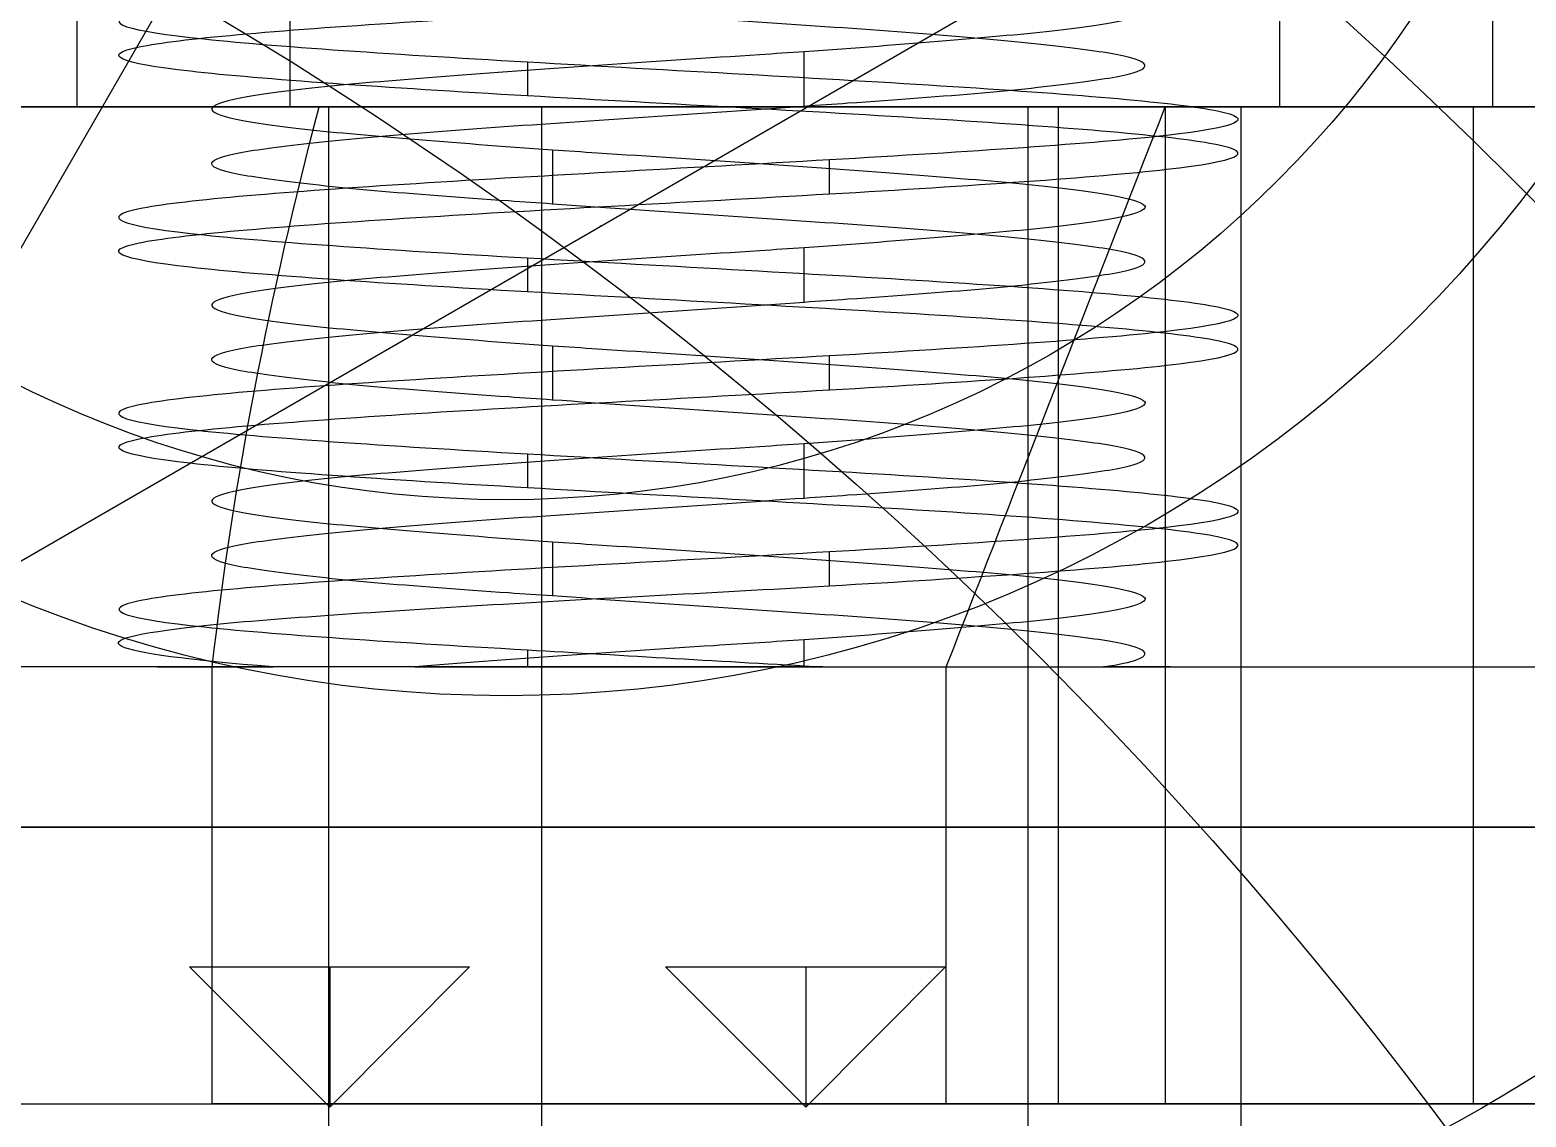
# Model space of a CAD drawing. Header units: inches. Extents: x -3.4 to 11, y -3.7 to 6.8.
# Drawn here: x 0.2756 to 0.4859, y 0.3529 to 0.5058 of the extents above; entities that cross this region are included whole.
import ezdxf

# ---------------------------------------------------------------- set-up
doc = ezdxf.new("R2010")
doc.units = ezdxf.units.IN
doc.header["$MEASUREMENT"] = 0
doc.header["$PDSIZE"] = -1
for name, color, linetype in [('1', 7, 'Continuous'), ('21', 7, 'Continuous'), ('3', 7, 'Continuous'), ('4', 7, 'Continuous'), ('45', 7, 'Continuous'), ('51', 7, 'Continuous')]:
    doc.layers.add(name, color=color, linetype=linetype)

# ---------------------------------------------------------------- blocks, each defined once
blk = doc.blocks.new('motor mount_v6_adapter')
at = {"layer": '1', "color": 0}
for p, q in [((-15.1404, 0, 7.5), (-15.1404, 6, 7.5)), ((-15.1404, 0, -7.5), (-15.1404, 6, -7.5)), ((-10.8404, 6, 7.5), (-10.8404, 0, 7.5)), ((-10.8404, 6, -7.5), (-10.8404, 0, -7.5))]:
    blk.add_line(p, q, dxfattribs=at)
at = {"layer": '1', "color": 0, "extrusion": (-2.02729e-32, 1, -7.0442e-15)}
for centre, radius, start, end in [((0, 0), 25, 0, 180), ((0, 0), 25, 180, 0), ((12.9904, 7.5), 2.15, 180, 0), ((12.9904, -7.5), 2.15, 180, 0), ((12.9904, -7.5), 2.15, 0, 180), ((12.9904, 7.5), 2.15, 0, 180)]:
    blk.add_arc(centre, radius, start, end, dxfattribs=at)
blk = doc.blocks.new('50mm 5972K129_BALL BEARING')
at = {"layer": '3', "color": 0, "extrusion": (8.64884e-31, -6.98296e-15, -1)}
blk.add_arc((0, 0, -10), 44, 0, 180, dxfattribs=at)
at = {"layer": '3', "color": 0, "extrusion": (-5.21066e-78, -6.98296e-15, -1)}
blk.add_arc((0, 0, -10), 38.0769, 0, 180, dxfattribs=at)
at = {"layer": '3', "color": 0, "extrusion": (-8.68716e-64, 6.98296e-15, -1)}
blk.add_arc((0, 0, -10), 44, 180, 0, dxfattribs=at)
at = {"layer": '3', "color": 0, "extrusion": (8.55166e-31, 6.98296e-15, -1)}
blk.add_arc((0, 0, -10), 38.0769, 180, 0, dxfattribs=at)
at = {"layer": '4', "color": 0, "extrusion": (-5.21066e-78, -6.98296e-15, -1)}
blk.add_arc((0, 0, -10), 31.9231, 0, 180, dxfattribs=at)
at = {"layer": '4', "color": 0}
blk.add_arc((0, 0, 10), 26, 0, 180, dxfattribs=at)
at = {"layer": '4', "color": 0, "extrusion": (8.55166e-31, 6.98296e-15, -1)}
for radius in [31.9231, 26]:
    blk.add_arc((0, 0, -10), radius, 180, 0, dxfattribs=at)
blk = doc.blocks.new('Cap')
at = {"layer": '21', "color": 0}
for p, q in [((16.1853, 22.6026, 1.24), (16.1853, 22.6026, 2.8)), ((11.2246, 13.6916, 4.8), (11.2246, 13.6916, 1.24)), ((11.7409, 7.5009, 4.8), (11.7409, 7.5009)), ((14.2409, 7.5009), (14.2409, 7.5009, 4.8)), ((11.7419, -7.4991, 4.8), (11.7419, -7.4991)), ((14.2419, -7.4991), (14.2419, -7.4991, 4.8)), ((11.16, -16.8249, 1.24), (11.16, -16.8249, 4.8)), ((10.4348, -23.5957, 4.8), (8.2184, -22.1064, 4.8)), ((8.2184, -22.1064, 1.24), (10.4348, -23.5957, 1.24)), ((10.4348, -23.5957, 1.24), (11.1222, -25.4782, 1.24)), ((10.4348, -23.5957, 4.8), (10.4348, -23.5957, 1.24)), ((11.1222, -25.4782, 1.24), (11.1222, -25.4782, 2.8))]:
    blk.add_line(p, q, dxfattribs=at)
at = {"layer": '21', "color": 0, "extrusion": (5.67744e-15, -4.06552e-15, -1)}
blk.add_arc((0, 0, -1.24), 27.8, 111.57856, 125.60582, dxfattribs=at)
at = {"layer": '21', "color": 0}
for centre, radius, start, end in [((1.7214, 24.8184, 1.24), 14.6326, 310.50004, 351.29022), ((0, 0, 4.8), 25.8, 36.72213, 52.53046), ((10.5751, 14.4521, 1.24), 1, 169.1741, 310.5), ((12.9, -18.0674, 1.24), 2.138, 0, 144.4698), ((8.6994, -15.0678, 4.8), 3.0236, 275.5302, 324.4698), ((0, 0, 4.8), 25.8, 276.72213, 293.85657)]:
    blk.add_arc(centre, radius, start, end, dxfattribs=at)
at = {"layer": '21', "color": 0, "extrusion": (3.92645e-15, -5.77989e-15, -1)}
blk.add_arc((0, 0, -2.8), 27.8, 125.60582, 143.76347, dxfattribs=at)
at = {"layer": '21', "color": 0, "extrusion": (-5.30988e-15, -4.53508e-15, -1)}
blk.add_arc((-1.7214, 24.8184, -4.8), 14.6326, 197.25953, 229.49996, dxfattribs=at)
at = {"layer": '21', "color": 0, "extrusion": (1.31158e-15, 6.85868e-15, -1)}
blk.add_arc((-10.5751, 14.4521, -4.8), 1, 229.5, 10.8259, dxfattribs=at)
at = {"layer": '21', "color": 0, "extrusion": (0, -6.98296e-15, -1)}
for centre, radius, start in [((-12.9909, 7.5009, -4.8), 1.25, 0), ((-12.9919, -7.4991, -4.8), 1.25, 0), ((-12.9, -18.0674, -4.8), 2.138, 35.5302)]:
    blk.add_arc(centre, radius, start, 180, dxfattribs=at)
at = {"layer": '21', "color": 0, "extrusion": (0, 6.98296e-15, -1)}
for centre in [(-12.9909, 7.5009, -4.8), (-12.9919, -7.4991, -4.8)]:
    blk.add_arc(centre, 1.25, 180, 0, dxfattribs=at)
at = {"layer": '21', "color": 0, "extrusion": (-6.95046e-15, -6.72951e-16, -1)}
blk.add_arc((-8.6994, -15.0678, -1.24), 3.0236, 215.5302, 264.4698, dxfattribs=at)
at = {"layer": '21', "color": 0, "extrusion": (-6.39975e-15, -2.79373e-15, -1)}
blk.add_arc((0, 0, -1.24), 27.8, 233.58308, 246.41692, dxfattribs=at)
at = {"layer": '21', "color": 0, "extrusion": (-6.94164e-15, -7.58581e-16, -1)}
blk.add_arc((0, 0, -2.8), 27.8, 246.41692, 263.76347, dxfattribs=at)
at = {"layer": '21', "color": 0}
for points in [[(16.1853, 22.6026, 2.8), (16.0736, 21.8736, 3.4577), (15.9089, 21.1649, 4.1239), (15.6952, 20.4769, 4.8)], [(11.1222, -25.4782, 2.8), (10.8931, -24.8507, 3.4667), (10.6639, -24.2232, 4.1334), (10.4348, -23.5957, 4.8)]]:
    blk.add_open_spline(points, degree=3, dxfattribs=at)
blk = doc.blocks.new('motor mount_v6')
at = {"layer": '45', "color": 0}
for p, q in [((-1, 67, 18), (-16, 67, 18)), ((-85.7, -63.5, 18), (85.7, -63.5, 18))]:
    blk.add_line(p, q, dxfattribs=at)
at = {"layer": '45', "color": 0, "extrusion": (6.98124e-15, 1.55177e-16, -1)}
blk.add_arc((0, 0, -18), 45, 0, 88.72666, dxfattribs=at)
at = {"layer": '45', "color": 0, "extrusion": (0, 6.98296e-15, -1)}
blk.add_arc((0, 0, -18), 45, 180, 0, dxfattribs=at)
blk = doc.blocks.new('M4x8')
at = {"layer": '51', "color": 0}
for p, q in [((-2, 0, -7.7107), (-2, 0, -7.5893)), ((-2, 0, -7.0107), (-2, 0, -6.8893)), ((-2, 0, -6.3107), (-2, 0, -6.1893)), ((-1.6667, 0, -8), (-1.6667, 0, -7.9031)), ((-1.6667, 0, -7.3969), (-1.6667, 0, -7.2031)), ((-1.6667, 0, -6.6969), (-1.6667, 0, -6.5031)), ((-1.6667, 0, -5.9969), (-1.6667, 0, -5.8031)), ((1.6667, 0, -6.8531), (1.6667, 0, -7.0469)), ((2, 0, -7.9393), (2, 0, -8)), ((2, 0, -7.2393), (2, 0, -7.3607)), ((2, 0, -6.5393), (2, 0, -6.6607)), ((2, 0, -5.8393), (2, 0, -5.9607)), ((1.6667, 0, -7.5531), (1.6667, 0, -7.7469)), ((1.6667, 0, -6.1531), (1.6667, 0, -6.3469))]:
    blk.add_line(p, q, dxfattribs=at)
for radius, start, end in [(1.6667, 129.9867, 180), (2, 0, 30.7188), (1.6667, 180, 230.0133), (2, 329.4098, 0)]:
    blk.add_arc((0, 0, -8), radius, start, end, dxfattribs=at)
for points, knots in [([(1.7194, 1.0216, -8), (1.4954, 1.3986, -7.9764), (1.1533, 1.6914, -7.9511), (0.3431, 2.0182, -7.9028), (-0.1097, 2.0439, -7.8798), (-0.9492, 1.8134, -7.8295), (-1.3271, 1.5579, -7.8078), (-1.8536, 0.8675, -7.7573), (-2, 0.4333, -7.7349), (-2, 0, -7.7107)], [0, 0, 0, 0, 0.25, 0.25, 0.5, 0.5, 0.75, 0.75, 1, 1, 1, 1]), ([(2, 0, -6.6607), (2, 0.5215, -6.6316), (1.7866, 1.0418, -6.6023), (1.0418, 1.7866, -6.5435), (0.5219, 2.0003, -6.5148), (-0.5239, 1.9997, -6.4564), (-1.0457, 1.7828, -6.427), (-1.7829, 1.0455, -6.3688), (-2, 0.526, -6.3401), (-2, 0, -6.3107)], [0, 0, 0, 0, 0.25, 0.25, 0.5, 0.5, 0.75, 0.75, 1, 1, 1, 1]), ([(-2, 0, -7.5893), (-2, 0.5219, -7.6185), (-1.7876, 1.0409, -7.6476), (-1.0403, 1.788, -7.7066), (-0.5212, 2.0002, -7.7352), (0.523, 1.9998, -7.7935), (1.0452, 1.7832, -7.823), (1.783, 1.0455, -7.8812), (2, 0.5275, -7.9099), (2, 0, -7.9393)], [0, 0, 0, 0, 0.25, 0.25, 0.5, 0.5, 0.75, 0.75, 1, 1, 1, 1]), ([(2, 0, -7.3607), (2, 0.5283, -7.3312), (1.7831, 1.0454, -7.302), (1.0449, 1.7834, -7.2438), (0.5226, 1.9998, -7.2149), (-0.5211, 2.0002, -7.1566), (-1.0403, 1.7879, -7.1274), (-1.7873, 1.0413, -7.0685), (-2, 0.5222, -7.0398), (-2, 0, -7.0107)], [0, 0, 0, 0, 0.25, 0.25, 0.5, 0.5, 0.75, 0.75, 1, 1, 1, 1]), ([(-2, 0, -6.8893), (-2, 0.5267, -6.9187), (-1.783, 1.0454, -6.948), (-1.0455, 1.7829, -7.0062), (-0.5235, 1.9998, -7.0351), (0.5216, 2.0002, -7.0934), (1.0412, 1.7872, -7.1227), (1.787, 1.0414, -7.1815), (2, 0.5216, -7.2102), (2, 0, -7.2393)], [0, 0, 0, 0, 0.25, 0.25, 0.5, 0.5, 0.75, 0.75, 1, 1, 1, 1]), ([(-2, 0, -6.1893), (-2, 0.5212, -6.2184), (-1.7849, 1.0433, -6.2478), (-1.0443, 1.7843, -6.3063), (-0.5246, 2.0002, -6.335), (0.5262, 1.9998, -6.3937), (1.0462, 1.7825, -6.423), (1.7831, 1.0451, -6.4812), (2, 0.5234, -6.5101), (2, 0, -6.5393)], [0, 0, 0, 0, 0.25, 0.25, 0.5, 0.5, 0.75, 0.75, 1, 1, 1, 1]), ([(2, 0, -5.9607), (2, 0.5238, -5.9314), (1.783, 1.0452, -5.902), (1.0462, 1.7825, -5.8438), (0.5257, 1.9998, -5.815), (-0.5239, 2.0002, -5.7564), (-1.0439, 1.7847, -5.7271), (-1.7852, 1.0431, -5.6686), (-2, 0.5212, -5.6398), (-2, 0, -5.6107)], [0, 0, 0, 0, 0.25, 0.25, 0.5, 0.5, 0.75, 0.75, 1, 1, 1, 1]), ([(-2, 0, -5.4893), (-2, 0.5253, -5.5187), (-1.7841, 1.0447, -5.5479), (-1.0432, 1.7849, -5.6064), (-0.5212, 2, -5.6352), (0.5209, 2, -5.6934), (1.0424, 1.7857, -5.7228), (1.7847, 1.044, -5.7813), (2, 0.5242, -5.81), (2, 0, -5.8393)], [0, 0, 0, 0, 0.25, 0.25, 0.5, 0.5, 0.75, 0.75, 1, 1, 1, 1]), ([(-1.071, 1.277, -8), (-0.6997, 1.667, -8), (-0.1474, 1.8582, -8), (0.9053, 1.7444, -8), (1.4034, 1.456, -8), (1.7194, 1.0216, -8)], [0, 0, 0, 0, 0.5, 0.5, 1, 1, 1, 1]), ([(1.6667, 0, -7.7469), (1.6667, 0.0547, -7.7432), (1.664, 0.1095, -7.7396), (1.6586, 0.1639, -7.7361), (1.6402, 0.35, -7.724), (1.5893, 0.5355, -7.712), (1.5102, 0.705, -7.6994), (1.4312, 0.8743, -7.6869), (1.3218, 1.0323, -7.6734), (1.191, 1.1659, -7.6608), (1.0602, 1.2995, -7.6482), (0.9044, 1.4124, -7.6364), (0.7367, 1.495, -7.6241), (0.569, 1.5776, -7.6118), (0.3848, 1.6324, -7.5985), (0.1992, 1.6547, -7.5856), (0.0137, 1.6771, -7.5726), (-0.1784, 1.6676, -7.5603), (-0.3609, 1.6271, -7.5483), (-0.5435, 1.5866, -7.5363), (-0.7215, 1.514, -7.5237), (-0.8802, 1.4153, -7.5108), (-1.0389, 1.3166, -7.498), (-1.1827, 1.1891, -7.4848), (-1.2998, 1.0433, -7.4727), (-1.4168, 0.8974, -7.4606), (-1.5103, 0.7293, -7.4484), (-1.5723, 0.5529, -7.4357), (-1.6343, 0.3765, -7.423), (-1.6667, 0.187, -7.4094), (-1.6667, 0, -7.3969)], [-0.106228442, -0.106228442, -0.106228442, -0.106228442, -0.106066418, -0.106066418, -0.106066418, -0.105505252, -0.105505252, -0.105505252, -0.104944305, -0.104944305, -0.104944305, -0.104383158, -0.104383158, -0.104383158, -0.103822203, -0.103822203, -0.103822203, -0.103261206, -0.103261206, -0.103261206, -0.102700135, -0.102700135, -0.102700135, -0.10213917, -0.10213917, -0.10213917, -0.101577986, -0.101577986, -0.101577986, -0.101016827, -0.101016827, -0.101016827, -0.101016827]), ([(-1.6667, 0, -7.2031), (-1.6667, 0.0547, -7.2068), (-1.664, 0.1095, -7.2104), (-1.6586, 0.1639, -7.2139), (-1.6402, 0.35, -7.226), (-1.5893, 0.5355, -7.238), (-1.5102, 0.705, -7.2506), (-1.4312, 0.8743, -7.2631), (-1.3217, 1.0323, -7.2766), (-1.191, 1.1659, -7.2892), (-1.0602, 1.2995, -7.3018), (-0.9044, 1.4124, -7.3136), (-0.7367, 1.495, -7.3259), (-0.569, 1.5776, -7.3382), (-0.3848, 1.6324, -7.3515), (-0.1992, 1.6547, -7.3644), (-0.0137, 1.6771, -7.3774), (0.1784, 1.6676, -7.3897), (0.3609, 1.6271, -7.4017), (0.5435, 1.5866, -7.4137), (0.7215, 1.514, -7.4263), (0.8802, 1.4153, -7.4392), (1.0389, 1.3166, -7.452), (1.1827, 1.189, -7.4652), (1.2998, 1.0433, -7.4773), (1.4168, 0.8974, -7.4894), (1.5103, 0.7293, -7.5016), (1.5723, 0.5529, -7.5143), (1.6343, 0.3765, -7.527), (1.6667, 0.187, -7.5406), (1.6667, 0, -7.5531)], [-0.010699469, -0.010699469, -0.010699469, -0.010699469, -0.01053418, -0.01053418, -0.01053418, -0.009961738, -0.009961738, -0.009961738, -0.009389521, -0.009389521, -0.009389521, -0.008817098, -0.008817098, -0.008817098, -0.008244871, -0.008244871, -0.008244871, -0.007672602, -0.007672602, -0.007672602, -0.007100258, -0.007100258, -0.007100258, -0.006528021, -0.006528021, -0.006528021, -0.005955561, -0.005955561, -0.005955561, -0.005383126, -0.005383126, -0.005383126, -0.005383126]), ([(1.6667, 0, -7.0469), (1.6667, 0.0547, -7.0432), (1.664, 0.1095, -7.0396), (1.6586, 0.1639, -7.0361), (1.6402, 0.35, -7.024), (1.5893, 0.5355, -7.012), (1.5102, 0.705, -6.9994), (1.4312, 0.8743, -6.9869), (1.3217, 1.0323, -6.9734), (1.191, 1.1659, -6.9608), (1.0602, 1.2995, -6.9482), (0.9044, 1.4124, -6.9364), (0.7367, 1.495, -6.9241), (0.569, 1.5776, -6.9118), (0.3848, 1.6324, -6.8985), (0.1992, 1.6547, -6.8856), (0.0137, 1.6771, -6.8726), (-0.1784, 1.6676, -6.8603), (-0.3609, 1.6271, -6.8483), (-0.5435, 1.5866, -6.8363), (-0.7215, 1.514, -6.8237), (-0.8802, 1.4153, -6.8108), (-1.0389, 1.3166, -6.798), (-1.1827, 1.189, -6.7848), (-1.2998, 1.0433, -6.7727), (-1.4168, 0.8974, -6.7606), (-1.5103, 0.7293, -6.7484), (-1.5723, 0.5529, -6.7357), (-1.6343, 0.3765, -6.723), (-1.6667, 0.187, -6.7094), (-1.6667, 0, -6.6969)], [-0.095805192, -0.095805192, -0.095805192, -0.095805192, -0.09564316, -0.09564316, -0.09564316, -0.095081994, -0.095081994, -0.095081994, -0.094521047, -0.094521047, -0.094521047, -0.093959899, -0.093959899, -0.093959899, -0.093398943, -0.093398943, -0.093398943, -0.092837946, -0.092837946, -0.092837946, -0.092276874, -0.092276874, -0.092276874, -0.091715909, -0.091715909, -0.091715909, -0.091154724, -0.091154724, -0.091154724, -0.090593564, -0.090593564, -0.090593564, -0.090593564]), ([(-1.6667, 0, -6.5031), (-1.6667, 0.0547, -6.5068), (-1.664, 0.1095, -6.5104), (-1.6586, 0.1639, -6.5139), (-1.6402, 0.35, -6.526), (-1.5893, 0.5355, -6.538), (-1.5102, 0.705, -6.5506), (-1.4312, 0.8743, -6.5631), (-1.3217, 1.0323, -6.5766), (-1.191, 1.1659, -6.5892), (-1.0602, 1.2995, -6.6018), (-0.9044, 1.4124, -6.6136), (-0.7367, 1.495, -6.6259), (-0.569, 1.5776, -6.6382), (-0.3848, 1.6324, -6.6515), (-0.1992, 1.6547, -6.6644), (-0.0137, 1.6771, -6.6774), (0.1784, 1.6676, -6.6897), (0.3609, 1.6271, -6.7017), (0.5435, 1.5866, -6.7137), (0.7215, 1.514, -6.7263), (0.8802, 1.4153, -6.7392), (1.0389, 1.3166, -6.752), (1.1827, 1.189, -6.7652), (1.2998, 1.0433, -6.7773), (1.4168, 0.8974, -6.7894), (1.5103, 0.7293, -6.8016), (1.5723, 0.5529, -6.8143), (1.6343, 0.3765, -6.827), (1.6667, 0.187, -6.8406), (1.6667, 0, -6.8531)], [-0.021332154, -0.021332154, -0.021332154, -0.021332154, -0.021166857, -0.021166857, -0.021166857, -0.020594416, -0.020594416, -0.020594416, -0.020022199, -0.020022199, -0.020022199, -0.019449777, -0.019449777, -0.019449777, -0.018877551, -0.018877551, -0.018877551, -0.018305282, -0.018305282, -0.018305282, -0.017732938, -0.017732938, -0.017732938, -0.017160702, -0.017160702, -0.017160702, -0.016588243, -0.016588243, -0.016588243, -0.016015808, -0.016015808, -0.016015808, -0.016015808]), ([(1.6667, 0, -6.3469), (1.6667, 0.0547, -6.3432), (1.664, 0.1095, -6.3396), (1.6586, 0.1639, -6.3361), (1.6402, 0.35, -6.324), (1.5893, 0.5355, -6.312), (1.5102, 0.705, -6.2994), (1.4312, 0.8743, -6.2869), (1.3218, 1.0323, -6.2734), (1.191, 1.1659, -6.2608), (1.0602, 1.2995, -6.2482), (0.9044, 1.4124, -6.2364), (0.7367, 1.495, -6.2241), (0.569, 1.5776, -6.2118), (0.3848, 1.6324, -6.1985), (0.1992, 1.6547, -6.1856), (0.0137, 1.6771, -6.1726), (-0.1784, 1.6676, -6.1603), (-0.3609, 1.6271, -6.1483), (-0.5435, 1.5866, -6.1363), (-0.7215, 1.514, -6.1237), (-0.8802, 1.4153, -6.1108), (-1.0389, 1.3166, -6.098), (-1.1827, 1.189, -6.0848), (-1.2998, 1.0433, -6.0727), (-1.4168, 0.8974, -6.0606), (-1.5103, 0.7293, -6.0484), (-1.5723, 0.5529, -6.0357), (-1.6343, 0.3765, -6.023), (-1.6667, 0.187, -6.0094), (-1.6667, 0, -5.9969)], [-0.085381931, -0.085381931, -0.085381931, -0.085381931, -0.085219902, -0.085219902, -0.085219902, -0.084658735, -0.084658735, -0.084658735, -0.084097787, -0.084097787, -0.084097787, -0.083536639, -0.083536639, -0.083536639, -0.082975682, -0.082975682, -0.082975682, -0.082414684, -0.082414684, -0.082414684, -0.081853612, -0.081853612, -0.081853612, -0.081292646, -0.081292646, -0.081292646, -0.08073146, -0.08073146, -0.08073146, -0.080170299, -0.080170299, -0.080170299, -0.080170299]), ([(-1.6667, 0, -5.8031), (-1.6667, 0.0547, -5.8068), (-1.664, 0.1095, -5.8104), (-1.6586, 0.1639, -5.8139), (-1.6402, 0.35, -5.826), (-1.5893, 0.5355, -5.838), (-1.5102, 0.705, -5.8506), (-1.4312, 0.8743, -5.8631), (-1.3217, 1.0323, -5.8766), (-1.191, 1.1659, -5.8892), (-1.0602, 1.2995, -5.9018), (-0.9044, 1.4124, -5.9136), (-0.7367, 1.495, -5.9259), (-0.569, 1.5776, -5.9382), (-0.3848, 1.6324, -5.9515), (-0.1992, 1.6547, -5.9644), (-0.0137, 1.6771, -5.9774), (0.1784, 1.6676, -5.9897), (0.3609, 1.6271, -6.0017), (0.5435, 1.5866, -6.0137), (0.7215, 1.514, -6.0263), (0.8802, 1.4153, -6.0392), (1.0389, 1.3166, -6.052), (1.1827, 1.189, -6.0652), (1.2998, 1.0433, -6.0773), (1.4168, 0.8974, -6.0894), (1.5103, 0.7293, -6.1016), (1.5723, 0.5529, -6.1143), (1.6343, 0.3765, -6.127), (1.6667, 0.187, -6.1406), (1.6667, 0, -6.1531)], [-0.031964809, -0.031964809, -0.031964809, -0.031964809, -0.031799521, -0.031799521, -0.031799521, -0.03122708, -0.03122708, -0.03122708, -0.030654864, -0.030654864, -0.030654864, -0.030082443, -0.030082443, -0.030082443, -0.029510217, -0.029510217, -0.029510217, -0.02893795, -0.02893795, -0.02893795, -0.028365606, -0.028365606, -0.028365606, -0.027793371, -0.027793371, -0.027793371, -0.027220912, -0.027220912, -0.027220912, -0.026648479, -0.026648479, -0.026648479, -0.026648479]), ([(-1.6667, 0, -7.9031), (-1.6667, 0, -7.9031), (-1.6667, 0, -7.9031), (-1.6667, 0, -7.9031), (-1.6667, 0.1091, -7.9104), (-1.6559, 0.2187, -7.9174), (-1.6345, 0.3257, -7.9244), (-1.598, 0.5091, -7.9364), (-1.5292, 0.6887, -7.9488), (-1.4339, 0.8495, -7.9617), (-1.3386, 1.0103, -7.9745), (-1.2143, 1.1569, -7.9879), (-1.071, 1.277, -8)], [-0.000066779, -0.000066779, -0.000066779, -0.000066779, -0.000066759, -0.000066759, -0.000066759, 0.000264033, 0.000264033, 0.000264033, 0.000836396, 0.000836396, 0.000836396, 0.001408648, 0.001408648, 0.001408648, 0.001408648]), ([(-2, 0, -7.7107), (-2, -0.5224, -7.6815), (-1.7869, -1.0418, -7.6523), (-1.0407, -1.7875, -7.5934), (-0.521, -2.0002, -7.5648), (0.5223, -1.9998, -7.5065), (1.0447, -1.7836, -7.4771), (1.7831, -1.0454, -7.4188), (2, -0.5283, -7.3902), (2, 0, -7.3607)], [0, 0, 0, 0, 0.25, 0.25, 0.5, 0.5, 0.75, 0.75, 1, 1, 1, 1]), ([(2, 0, -7.2393), (2, -0.5217, -7.2685), (1.7839, -1.0443, -7.2979), (1.0456, -1.7831, -7.3562), (0.528, -2, -7.3848), (-0.5283, -2, -7.4438), (-1.0458, -1.7829, -7.473), (-1.7836, -1.0445, -7.5313), (-2, -0.522, -7.5602), (-2, 0, -7.5893)], [0, 0, 0, 0, 0.25, 0.25, 0.5, 0.5, 0.75, 0.75, 1, 1, 1, 1]), ([(-2, 0, -7.0107), (-2, -0.5223, -6.9815), (-1.7835, -1.0447, -6.9521), (-1.046, -1.7827, -6.8938), (-0.5278, -1.9999, -6.8652), (0.5271, -2.0001, -6.8062), (1.0453, -1.7834, -6.777), (1.7841, -1.0441, -6.7187), (2, -0.5215, -6.6898), (2, 0, -6.6607)], [0, 0, 0, 0, 0.25, 0.25, 0.5, 0.5, 0.75, 0.75, 1, 1, 1, 1]), ([(2, 0, -6.5393), (2, -0.5232, -6.5685), (1.7857, -1.0431, -6.5978), (1.0416, -1.7865, -6.6565), (0.5208, -2.0001, -6.6852), (-0.5216, -1.9999, -6.7435), (-1.0439, -1.7843, -6.7729), (-1.7835, -1.0452, -6.8312), (-2, -0.5266, -6.8599), (-2, 0, -6.8893)], [0, 0, 0, 0, 0.25, 0.25, 0.5, 0.5, 0.75, 0.75, 1, 1, 1, 1]), ([(-2, 0, -6.3107), (-2, -0.5259, -6.2813), (-1.7838, -1.045, -6.2521), (-1.0436, -1.7846, -6.1936), (-0.5214, -1.9999, -6.1648), (0.5209, -2.0001, -6.1066), (1.042, -1.7861, -6.0773), (1.7852, -1.0436, -6.0186), (2, -0.5237, -5.9899), (2, 0, -5.9607)], [0, 0, 0, 0, 0.25, 0.25, 0.5, 0.5, 0.75, 0.75, 1, 1, 1, 1]), ([(2, 0, -5.8393), (2, -0.5243, -5.8686), (1.783, -1.0453, -5.898), (1.0461, -1.7825, -5.9562), (0.5252, -1.9997, -5.985), (-0.5233, -2.0003, -6.0435), (-1.0434, -1.7852, -6.0728), (-1.7855, -1.0428, -6.1314), (-2, -0.5212, -6.1602), (-2, 0, -6.1893)], [0, 0, 0, 0, 0.25, 0.25, 0.5, 0.5, 0.75, 0.75, 1, 1, 1, 1]), ([(1.6667, 0, -7.5531), (1.6667, -0.0547, -7.5568), (1.664, -0.1095, -7.5604), (1.6586, -0.1639, -7.5639), (1.6402, -0.3501, -7.576), (1.5893, -0.5356, -7.588), (1.5102, -0.705, -7.6006), (1.4312, -0.8744, -7.6131), (1.3217, -1.0323, -7.6266), (1.191, -1.1659, -7.6392), (1.0602, -1.2995, -7.6518), (0.9044, -1.4124, -7.6636), (0.7367, -1.495, -7.6759), (0.569, -1.5776, -7.6882), (0.3847, -1.6324, -7.7015), (0.1992, -1.6547, -7.7145), (0.0136, -1.6771, -7.7274), (-0.1784, -1.6676, -7.7397), (-0.3609, -1.6271, -7.7517), (-0.5435, -1.5866, -7.7637), (-0.7215, -1.514, -7.7763), (-0.8802, -1.4153, -7.7892), (-1.0389, -1.3165, -7.802), (-1.1828, -1.189, -7.8152), (-1.2998, -1.0432, -7.8273), (-1.4168, -0.8974, -7.8394), (-1.5103, -0.7292, -7.8516), (-1.5723, -0.5529, -7.8643), (-1.6343, -0.3765, -7.877), (-1.6667, -0.187, -7.8906), (-1.6667, 0, -7.9031)], [-0.005383126, -0.005383126, -0.005383126, -0.005383126, -0.005217817, -0.005217817, -0.005217817, -0.004645375, -0.004645375, -0.004645375, -0.004073157, -0.004073157, -0.004073157, -0.003500734, -0.003500734, -0.003500734, -0.002928507, -0.002928507, -0.002928507, -0.002356237, -0.002356237, -0.002356237, -0.001783892, -0.001783892, -0.001783892, -0.001211655, -0.001211655, -0.001211655, -0.000639194, -0.000639194, -0.000639194, -0.000066779, -0.000066779, -0.000066779, -0.000066779]), ([(-1.6667, 0, -7.3969), (-1.6667, -0.0547, -7.3932), (-1.664, -0.1095, -7.3896), (-1.6586, -0.1639, -7.3861), (-1.6402, -0.35, -7.374), (-1.5893, -0.5355, -7.362), (-1.5102, -0.705, -7.3494), (-1.4312, -0.8743, -7.3369), (-1.3217, -1.0323, -7.3234), (-1.191, -1.1659, -7.3108), (-1.0602, -1.2995, -7.2982), (-0.9044, -1.4124, -7.2864), (-0.7367, -1.495, -7.2741), (-0.569, -1.5776, -7.2618), (-0.3848, -1.6324, -7.2485), (-0.1992, -1.6547, -7.2356), (-0.0137, -1.6771, -7.2226), (0.1784, -1.6676, -7.2103), (0.3609, -1.6271, -7.1983), (0.5435, -1.5866, -7.1863), (0.7215, -1.514, -7.1737), (0.8802, -1.4153, -7.1608), (1.0389, -1.3166, -7.148), (1.1827, -1.189, -7.1348), (1.2998, -1.0433, -7.1227), (1.4168, -0.8974, -7.1106), (1.5103, -0.7293, -7.0984), (1.5723, -0.5529, -7.0857), (1.6343, -0.3765, -7.073), (1.6667, -0.187, -7.0594), (1.6667, 0, -7.0469)], [-0.101016827, -0.101016827, -0.101016827, -0.101016827, -0.100854786, -0.100854786, -0.100854786, -0.100293619, -0.100293619, -0.100293619, -0.099732673, -0.099732673, -0.099732673, -0.099171525, -0.099171525, -0.099171525, -0.09861057, -0.09861057, -0.09861057, -0.098049573, -0.098049573, -0.098049573, -0.097488502, -0.097488502, -0.097488502, -0.096927536, -0.096927536, -0.096927536, -0.096366352, -0.096366352, -0.096366352, -0.095805192, -0.095805192, -0.095805192, -0.095805192]), ([(1.6667, 0, -6.8531), (1.6667, -0.0547, -6.8568), (1.664, -0.1095, -6.8604), (1.6586, -0.1639, -6.8639), (1.6402, -0.35, -6.876), (1.5893, -0.5355, -6.888), (1.5102, -0.705, -6.9006), (1.4312, -0.8743, -6.9131), (1.3217, -1.0323, -6.9266), (1.191, -1.1659, -6.9392), (1.0602, -1.2995, -6.9518), (0.9044, -1.4124, -6.9636), (0.7367, -1.495, -6.9759), (0.569, -1.5776, -6.9882), (0.3848, -1.6324, -7.0015), (0.1992, -1.6547, -7.0144), (0.0137, -1.6771, -7.0274), (-0.1784, -1.6676, -7.0397), (-0.3609, -1.6271, -7.0517), (-0.5435, -1.5866, -7.0637), (-0.7215, -1.514, -7.0763), (-0.8802, -1.4153, -7.0892), (-1.0389, -1.3166, -7.102), (-1.1827, -1.189, -7.1152), (-1.2998, -1.0433, -7.1273), (-1.4168, -0.8974, -7.1394), (-1.5103, -0.7293, -7.1516), (-1.5723, -0.5529, -7.1643), (-1.6343, -0.3765, -7.177), (-1.6667, -0.187, -7.1906), (-1.6667, 0, -7.2031)], [-0.016015808, -0.016015808, -0.016015808, -0.016015808, -0.015850521, -0.015850521, -0.015850521, -0.015278079, -0.015278079, -0.015278079, -0.014705862, -0.014705862, -0.014705862, -0.01413344, -0.01413344, -0.01413344, -0.013561213, -0.013561213, -0.013561213, -0.012988945, -0.012988945, -0.012988945, -0.0124166, -0.0124166, -0.0124166, -0.011844364, -0.011844364, -0.011844364, -0.011271904, -0.011271904, -0.011271904, -0.010699469, -0.010699469, -0.010699469, -0.010699469]), ([(-1.6667, 0, -6.6969), (-1.6667, -0.0547, -6.6932), (-1.664, -0.1095, -6.6896), (-1.6586, -0.1639, -6.6861), (-1.6402, -0.35, -6.674), (-1.5893, -0.5355, -6.662), (-1.5102, -0.705, -6.6494), (-1.4312, -0.8743, -6.6369), (-1.3217, -1.0323, -6.6234), (-1.191, -1.1659, -6.6108), (-1.0602, -1.2995, -6.5982), (-0.9044, -1.4124, -6.5864), (-0.7367, -1.495, -6.5741), (-0.569, -1.5776, -6.5618), (-0.3848, -1.6324, -6.5485), (-0.1992, -1.6547, -6.5356), (-0.0137, -1.6771, -6.5226), (0.1784, -1.6676, -6.5103), (0.3609, -1.6271, -6.4983), (0.5435, -1.5866, -6.4863), (0.7215, -1.514, -6.4737), (0.8802, -1.4153, -6.4608), (1.0389, -1.3166, -6.448), (1.1827, -1.189, -6.4348), (1.2998, -1.0433, -6.4227), (1.4168, -0.8974, -6.4106), (1.5103, -0.7293, -6.3984), (1.5723, -0.5529, -6.3857), (1.6343, -0.3765, -6.373), (1.6667, -0.187, -6.3594), (1.6667, 0, -6.3469)], [-0.090593564, -0.090593564, -0.090593564, -0.090593564, -0.09043153, -0.09043153, -0.09043153, -0.089870363, -0.089870363, -0.089870363, -0.089309416, -0.089309416, -0.089309416, -0.088748268, -0.088748268, -0.088748268, -0.088187311, -0.088187311, -0.088187311, -0.087626314, -0.087626314, -0.087626314, -0.087065242, -0.087065242, -0.087065242, -0.086504276, -0.086504276, -0.086504276, -0.085943091, -0.085943091, -0.085943091, -0.085381931, -0.085381931, -0.085381931, -0.085381931]), ([(-1.6667, 0, -5.9969), (-1.6667, -0.0547, -5.9932), (-1.664, -0.1095, -5.9896), (-1.6586, -0.1639, -5.9861), (-1.6402, -0.35, -5.974), (-1.5893, -0.5355, -5.962), (-1.5102, -0.705, -5.9494), (-1.4312, -0.8743, -5.9369), (-1.3217, -1.0323, -5.9234), (-1.191, -1.1659, -5.9108), (-1.0602, -1.2995, -5.8982), (-0.9044, -1.4124, -5.8864), (-0.7367, -1.495, -5.8741), (-0.569, -1.5776, -5.8618), (-0.3848, -1.6324, -5.8485), (-0.1992, -1.6547, -5.8356), (-0.0137, -1.6771, -5.8226), (0.1784, -1.6676, -5.8103), (0.3609, -1.6271, -5.7983), (0.5435, -1.5866, -5.7863), (0.7215, -1.514, -5.7737), (0.8802, -1.4153, -5.7608), (1.0389, -1.3166, -5.748), (1.1827, -1.189, -5.7348), (1.2998, -1.0433, -5.7227), (1.4168, -0.8974, -5.7106), (1.5103, -0.7293, -5.6984), (1.5723, -0.5529, -5.6857), (1.6343, -0.3765, -5.673), (1.6667, -0.187, -5.6594), (1.6667, 0, -5.6469)], [-0.080170299, -0.080170299, -0.080170299, -0.080170299, -0.080008262, -0.080008262, -0.080008262, -0.079447094, -0.079447094, -0.079447094, -0.078886147, -0.078886147, -0.078886147, -0.078324998, -0.078324998, -0.078324998, -0.077764041, -0.077764041, -0.077764041, -0.077203042, -0.077203042, -0.077203042, -0.07664197, -0.07664197, -0.07664197, -0.076081003, -0.076081003, -0.076081003, -0.075519817, -0.075519817, -0.075519817, -0.074958657, -0.074958657, -0.074958657, -0.074958657]), ([(1.6667, 0, -5.4531), (1.6667, -0.0547, -5.4568), (1.664, -0.1095, -5.4604), (1.6586, -0.1639, -5.4639), (1.6402, -0.35, -5.476), (1.5893, -0.5355, -5.488), (1.5102, -0.705, -5.5006), (1.4312, -0.8743, -5.5131), (1.3217, -1.0323, -5.5266), (1.191, -1.1659, -5.5392), (1.0602, -1.2995, -5.5518), (0.9044, -1.4124, -5.5636), (0.7367, -1.495, -5.5759), (0.569, -1.5776, -5.5882), (0.3848, -1.6324, -5.6015), (0.1992, -1.6547, -5.6144), (0.0137, -1.6771, -5.6274), (-0.1784, -1.6676, -5.6397), (-0.3609, -1.6271, -5.6517), (-0.5435, -1.5866, -5.6637), (-0.7215, -1.514, -5.6763), (-0.8802, -1.4153, -5.6892), (-1.0389, -1.3166, -5.702), (-1.1827, -1.189, -5.7152), (-1.2998, -1.0433, -5.7273), (-1.4168, -0.8974, -5.7394), (-1.5103, -0.7293, -5.7516), (-1.5723, -0.5529, -5.7643), (-1.6343, -0.3765, -5.777), (-1.6667, -0.187, -5.7906), (-1.6667, 0, -5.8031)], [-0.037281136, -0.037281136, -0.037281136, -0.037281136, -0.037115848, -0.037115848, -0.037115848, -0.036543408, -0.036543408, -0.036543408, -0.035971192, -0.035971192, -0.035971192, -0.035398771, -0.035398771, -0.035398771, -0.034826546, -0.034826546, -0.034826546, -0.034254279, -0.034254279, -0.034254279, -0.033681936, -0.033681936, -0.033681936, -0.033109701, -0.033109701, -0.033109701, -0.032537242, -0.032537242, -0.032537242, -0.031964809, -0.031964809, -0.031964809, -0.031964809]), ([(1.6667, 0, -6.1531), (1.6667, -0.0547, -6.1568), (1.664, -0.1095, -6.1604), (1.6586, -0.1639, -6.1639), (1.6402, -0.35, -6.176), (1.5893, -0.5355, -6.188), (1.5102, -0.705, -6.2006), (1.4312, -0.8743, -6.2131), (1.3218, -1.0323, -6.2266), (1.191, -1.1659, -6.2392), (1.0602, -1.2995, -6.2518), (0.9044, -1.4124, -6.2636), (0.7367, -1.495, -6.2759), (0.569, -1.5776, -6.2882), (0.3848, -1.6324, -6.3015), (0.1992, -1.6547, -6.3144), (0.0137, -1.6771, -6.3274), (-0.1784, -1.6676, -6.3397), (-0.3609, -1.6271, -6.3517), (-0.5435, -1.5866, -6.3637), (-0.7215, -1.514, -6.3763), (-0.8802, -1.4153, -6.3892), (-1.0389, -1.3166, -6.402), (-1.1827, -1.1891, -6.4152), (-1.2998, -1.0433, -6.4273), (-1.4168, -0.8974, -6.4394), (-1.5103, -0.7293, -6.4516), (-1.5723, -0.5529, -6.4643), (-1.6343, -0.3765, -6.477), (-1.6667, -0.187, -6.4906), (-1.6667, 0, -6.5031)], [-0.026648479, -0.026648479, -0.026648479, -0.026648479, -0.026483199, -0.026483199, -0.026483199, -0.025910759, -0.025910759, -0.025910759, -0.025338542, -0.025338542, -0.025338542, -0.02476612, -0.02476612, -0.02476612, -0.024193895, -0.024193895, -0.024193895, -0.023621627, -0.023621627, -0.023621627, -0.023049283, -0.023049283, -0.023049283, -0.022477047, -0.022477047, -0.022477047, -0.021904588, -0.021904588, -0.021904588, -0.021332154, -0.021332154, -0.021332154, -0.021332154]), ([(-1.071, -1.277, -8), (-0.9691, -1.3625, -7.9914), (-0.856, -1.4362, -7.9828), (-0.7367, -1.495, -7.9741), (-0.569, -1.5776, -7.9618), (-0.3848, -1.6324, -7.9485), (-0.1992, -1.6547, -7.9356), (-0.0137, -1.6771, -7.9226), (0.1784, -1.6676, -7.9103), (0.3609, -1.6271, -7.8983), (0.5435, -1.5866, -7.8863), (0.7215, -1.514, -7.8737), (0.8802, -1.4153, -7.8608), (1.0389, -1.3166, -7.848), (1.1827, -1.189, -7.8348), (1.2998, -1.0433, -7.8227), (1.4168, -0.8974, -7.8106), (1.5103, -0.7293, -7.7984), (1.5723, -0.5529, -7.7857), (1.6343, -0.3765, -7.773), (1.6667, -0.187, -7.7594), (1.6667, 0, -7.7469)], [-0.109991172, -0.109991172, -0.109991172, -0.109991172, -0.109594771, -0.109594771, -0.109594771, -0.109033816, -0.109033816, -0.109033816, -0.108472819, -0.108472819, -0.108472819, -0.107911749, -0.107911749, -0.107911749, -0.107350784, -0.107350784, -0.107350784, -0.1067896, -0.1067896, -0.1067896, -0.106228442, -0.106228442, -0.106228442, -0.106228442]), ([(1.7217, -1.0178, -8), (1.4066, -1.4529, -8), (0.9096, -1.7435, -8), (-0.1488, -1.8588, -8), (-0.6999, -1.6668, -8), (-1.071, -1.277, -8)], [0, 0, 0, 0, 0.5, 0.5, 1, 1, 1, 1])]:
    blk.add_open_spline(points, degree=3, knots=knots, dxfattribs=at)
blk.add_open_spline([(2, 0, -7.9393), (2, -0.3578, -7.9593), (1.9041, -0.7092, -7.9807), (1.7217, -1.0178, -8)], degree=3, dxfattribs=at)

msp = doc.modelspace()

# ---------------------------------------------------------------- linework, layer by layer
at = {"color": 0}
for p, q in [((-0.11811, 0.20457, 0.18898), (0.82974, 0.75182, 0.18898)), ((0, 0, 0.07874), (0.34252, 0.59326, 0.07874)), ((0, 0, 0.07874), (0.34252, 0.59326, 0.07874)), ((0, 0, 0.07874), (0.34252, 0.59326, 0.07874)), ((0.31772, 0.35433), (0.29803, 0.37402)), ((0.29803, 0.37402), (0.3374, 0.37402)), ((0.31772, 0.37402), (0.31772, 0.35433)), ((0.3374, 0.37402), (0.31772, 0.35433)), ((0.38465, 0.35433), (0.36496, 0.37402)), ((0.36496, 0.37402), (0.40433, 0.37402)), ((0.40433, 0.37402), (0.38465, 0.35433)), ((0.38465, 0.37402), (0.38465, 0.35433))]:
    msp.add_line(p, q, dxfattribs=at)
for centre, radius in [((0, 0), 1.5748), ((0, 0, 0.80945), 1.20866), ((0, 0, 0.18898), 1.11791), ((0, 0), 1.10236), ((0, 0, 3.57008), 1.10236), ((0, 0), 1.09843), ((0, 0), 1.09449), ((0, 0, 0.18898), 0.87402), ((0.34252, 0.59326, 0.07874), 0.27559), ((0.34252, 0.59326, 0.07874), 0.1811), ((0.34252, 0.59326, 0.07874), 0.1811), ((0.34252, 0.59326, 0.07874), 0.15354), ((0, 0, 0.07874), 0.68504), ((0, 0, 0.18898), 0.59055), ((0, 0), 0.36719)]:
    msp.add_circle(centre, radius, dxfattribs=at)
at = {"color": 0, "extrusion": (-2.02729e-32, 1, 0)}
msp.add_circle((0, 0, 0.3937), 0.59055, dxfattribs=at)
at = {"color": 0}
for radius, start, end in [(1.77165, 91.27334, 88.72666), (1.5748, 281.08862, 61.60289), (1.1811, 91.91021, 88.08979)]:
    msp.add_arc((0, 0), radius, start, end, dxfattribs=at)
msp.add_point((0.35582, 0.47819, 0.18898))

# ---------------------------------------------------------------- block references
at = {"color": 0, "extrusion": (0.050717, 0, 0.998713), "xscale": 0.03937007874015749, "yscale": 0.03937007874015749, "zscale": 0.03937007874015749, "rotation": 270}
msp.add_blockref('motor mount_v6_adapter', (0.49495, -0.76759, 2.48234), dxfattribs=at)
at = {"color": 0, "extrusion": (0, -1, 0), "xscale": 0.03937007874015748, "yscale": 0.03937007874015748, "zscale": 0.03937007874015748, "rotation": 32.60144412719835}
msp.add_blockref('50mm 5972K129_BALL BEARING', (0.8925, 2.44022, -0.88866), dxfattribs=at)
at = {"color": 0, "extrusion": (0, -1, 0), "xscale": 0.03937007874015748, "yscale": 0.03937007874015748, "zscale": 0.03937007874015748}
msp.add_blockref('motor mount_v6', (0.8925, 2.44022, -1.20362), dxfattribs=at)
at = {"color": 0, "extrusion": (0, 1, 0)}
for name, p, xscale, yscale, zscale, rotation in [('M4x8', (-0.36675, 2.17126, 0.73118), 0.03937007874015748, 0.03937007874015748, 0.03937007874015748, 285.6467966418091), ('Cap', (-0.89254, 2.44022, 0.30598), 0.03937007874015749, 0.03937007874015749, 0.03937007874015749, 2.903312699041426)]:
    msp.add_blockref(name, p, dxfattribs=dict(at, xscale=xscale, yscale=yscale, zscale=zscale, rotation=rotation))

doc.saveas('drawing.dxf')
